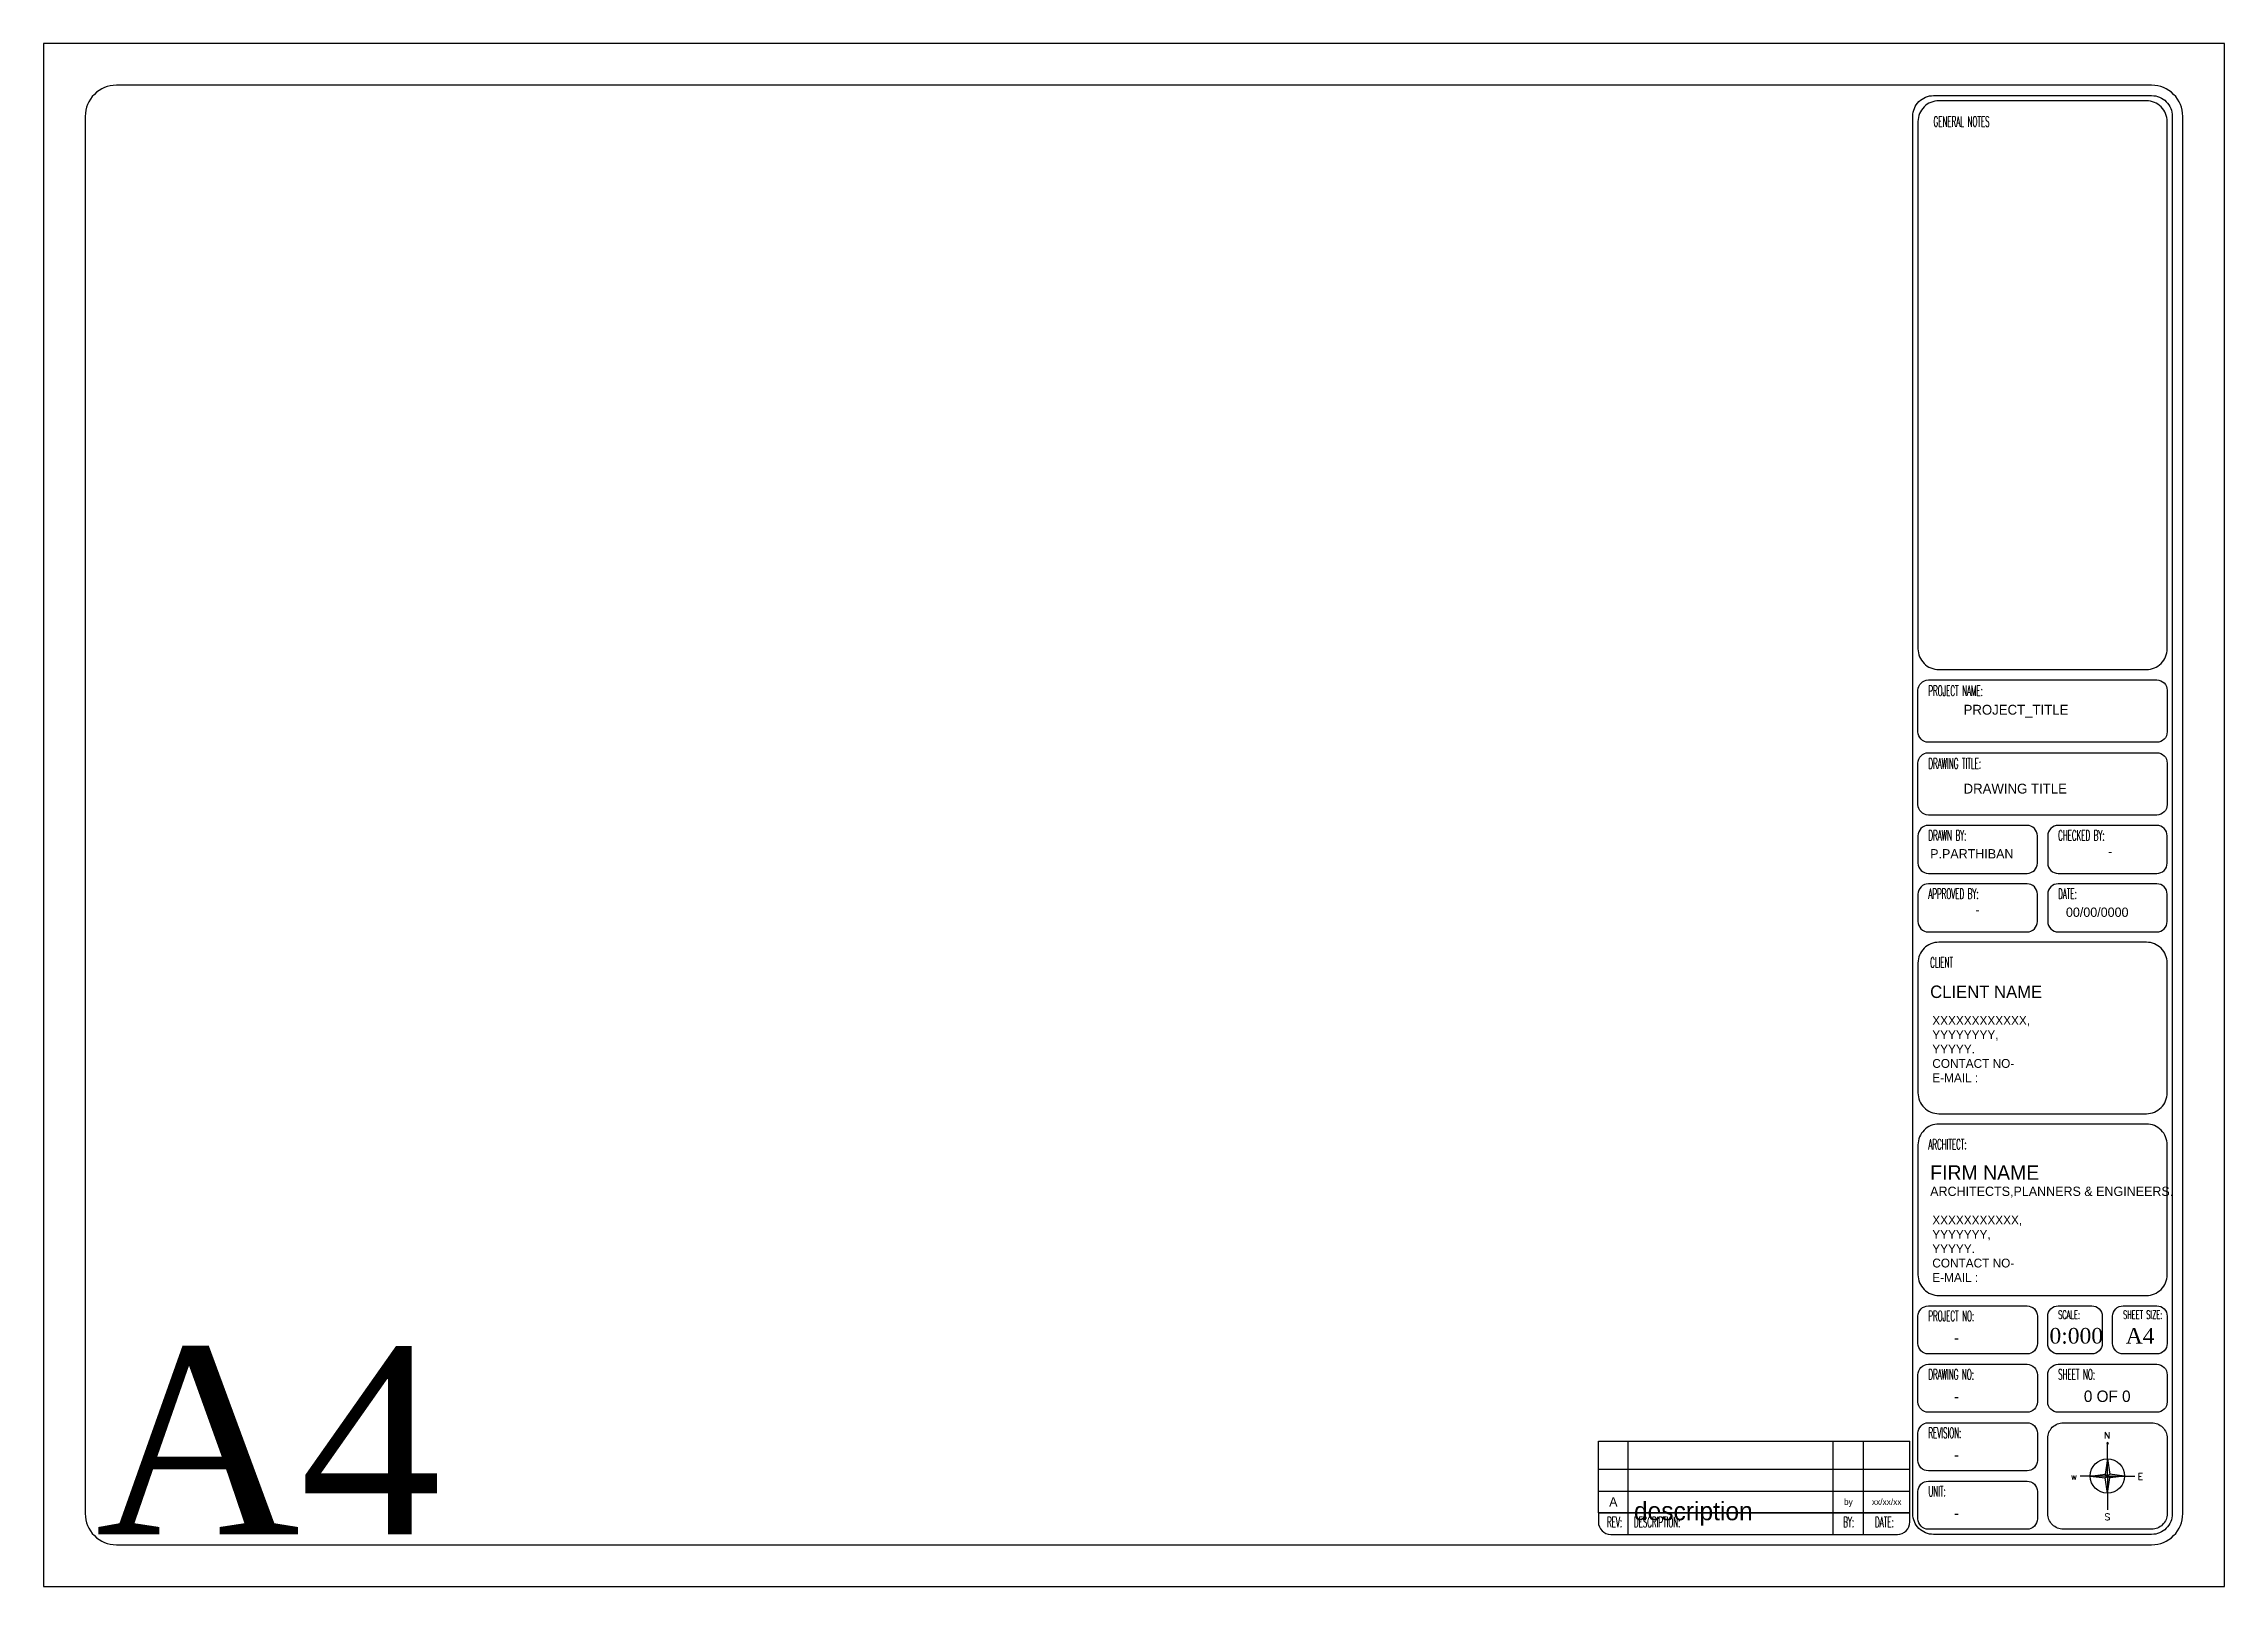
# Paper-space layout 'A4 L2' of a CAD drawing. Header units: millimetres. Extents: x -1 to 296, y -1 to 209.
import ezdxf
from ezdxf.enums import TextEntityAlignment as Align

# ---------------------------------------------------------------- set-up
doc = ezdxf.new("R2018")
doc.units = ezdxf.units.MM
doc.header["$MEASUREMENT"] = 0
for name, color, linetype in [('FENCE', 7, 'Continuous'), ('POWER', 40, 'Continuous'), ('TEXT', 4, 'Continuous')]:
    doc.layers.add(name, color=color, linetype=linetype)
doc.styles.add('romans', font='romans.shx', dxfattribs={"width": 0.5, "height": 8})
doc.styles.add('RT', font='romant.shx')
doc.styles.add('TNR', font='times.ttf')
doc.styles.add('YS TEXT', font='GOTHIC.TTF')

# ---------------------------------------------------------------- blocks, each defined once
blk = doc.blocks.new('A$C6670421E')
at = {"layer": 'FENCE', "linetype": 'Continuous'}
h = blk.add_hatch(color=256, dxfattribs=at)
h.paths.add_polyline_path([(934, 1023), (878, 1068), (878, 652)])
h.paths.add_polyline_path([(1294, 1068), (934, 1114), (878, 1068)])
h.paths.add_polyline_path([(878, 1484), (821, 1114), (878, 1068)])
h.paths.add_polyline_path([(821, 1023), (878, 1068), (462, 1068)])
at = {"layer": 'FENCE'}
for p, q in [((878, 1068), (878, 652)), ((878, 652), (878, 247))]:
    blk.add_line(p, q, dxfattribs=at)
blk.add_circle((878, 1068), 416, dxfattribs=at)
at = {"layer": 'POWER'}
for p, q in [((878, 1890), (860, 1836)), ((878, 1484), (878, 1890)), ((878, 1890), (896, 1836)), ((462, 1068), (215, 1068)), ((462, 1068), (215, 1068)), ((462, 1068), (821, 1114)), ((462, 1068), (821, 1023)), ((878, 1068), (462, 1068)), ((878, 1484), (821, 1114)), ((821, 1114), (878, 1068)), ((821, 1023), (878, 1068)), ((878, 1484), (934, 1114)), ((878, 1068), (878, 1484)), ((934, 1114), (878, 1068)), ((878, 1068), (1294, 1068)), ((934, 1023), (878, 1068)), ((1294, 1068), (934, 1114)), ((1294, 1068), (934, 1023)), ((1294, 1068), (1541, 1068)), ((1294, 1068), (1541, 1068))]:
    blk.add_line(p, q, dxfattribs=at)
at = {"layer": 'TEXT'}
for q in [(821, 1023), (934, 1023)]:
    blk.add_line((878, 652), q, dxfattribs=at)
at = {"layer": 'TEXT', "style": 'RT'}
for s, p in [('N', (797, 1972)), ('w', (-7, 977)), ('E', (1610, 977)), ('S', (809, 0))]:
    blk.add_text(s, height=158, dxfattribs=at).set_placement(p)
blk = doc.blocks.new('A4L2')
for p, q in [((211.74, 19.76), (254.16, 19.76)), ((211.74, 12.98), (211.74, 19.76)), ((211.74, 19.76), (254.16, 19.76)), ((215.81, 12.98), (215.81, 19.76)), ((243.73, 12.98), (243.73, 19.76)), ((247.86, 12.98), (247.86, 19.76)), ((254.16, 12.98), (254.16, 19.76)), ((211.74, 15.95), (254.16, 15.95)), ((211.74, 12.98), (254.16, 12.98)), ((211.74, 10.01), (211.74, 12.98)), ((211.74, 12.98), (254.16, 12.98)), ((215.81, 10.01), (215.81, 12.98)), ((243.73, 10.01), (243.73, 12.98)), ((247.86, 10.01), (247.86, 12.98)), ((254.16, 10.01), (254.16, 12.98)), ((211.74, 10.01), (254.16, 10.01))]:
    blk.add_line(p, q)
at = {"linetype": 'Continuous'}
for p, q in [((254.16, 10.01), (211.74, 10.01)), ((211.74, 10.01), (211.74, 8.77)), ((215.81, 7.07), (215.81, 10.01)), ((243.73, 7.07), (243.73, 10.01)), ((247.86, 7.07), (247.86, 10.01)), ((254.16, 8.77), (254.16, 10.01)), ((213.44, 7.07), (252.47, 7.07))]:
    blk.add_line(p, q, dxfattribs=at)
blk.add_lwpolyline([(0, 0), (297, 0), (297, 210), (0, 210)], close=True)
for points in [[(9.91, 5.66), (287.09, 5.66, 0.414214), (291.33, 9.9), (291.33, 200.1, 0.414214), (287.09, 204.34), (9.91, 204.34, 0.414214), (5.67, 200.1), (5.67, 9.9, 0.414214)], [(257.39, 202.93), (287.09, 202.93, -0.414214), (289.91, 200.1), (289.91, 9.9, -0.414214), (287.09, 7.07), (257.39, 7.07, -0.414214), (254.56, 9.9), (254.56, 200.1, -0.414214)], [(258.1, 124.8), (286.38, 124.8, 0.414214), (289.21, 127.63), (289.21, 199.39, 0.414214), (286.38, 202.22), (258.1, 202.22, 0.414214), (255.27, 199.39), (255.27, 127.63, 0.414214)], [(256.68, 123.38), (287.79, 123.38, -0.414214), (289.21, 121.97), (289.21, 116.31, -0.414214), (287.79, 114.9), (256.68, 114.9, -0.414214), (255.27, 116.31), (255.27, 121.97, -0.414214)], [(256.68, 113.48), (287.79, 113.48, -0.414214), (289.21, 112.07), (289.21, 106.41, -0.414214), (287.79, 105), (256.68, 105, -0.414214), (255.27, 106.41), (255.27, 112.07, -0.414214)], [(256.68, 97.05), (270.12, 97.05, 0.414214), (271.53, 98.46), (271.53, 102.17, 0.414214), (270.12, 103.59), (256.68, 103.59, 0.414214), (255.27, 102.17), (255.27, 98.46, 0.414214)], [(274.36, 97.05), (287.79, 97.05, 0.414214), (289.21, 98.46), (289.21, 102.17, 0.414214), (287.79, 103.59), (274.36, 103.59, 0.414214), (272.94, 102.17), (272.94, 98.46, 0.414214)], [(256.68, 89.09), (270.12, 89.09, 0.414214), (271.53, 90.51), (271.53, 94.22, 0.414214), (270.12, 95.63), (256.68, 95.63, 0.414214), (255.27, 94.22), (255.27, 90.51, 0.414214)], [(274.36, 89.09), (287.79, 89.09, 0.414214), (289.21, 90.51), (289.21, 94.22, 0.414214), (287.79, 95.63), (274.36, 95.63, 0.414214), (272.94, 94.22), (272.94, 90.51, 0.414214)], [(258.1, 64.34), (286.38, 64.34, 0.414214), (289.21, 67.17), (289.21, 84.85, 0.414214), (286.38, 87.68), (258.1, 87.68, 0.414214), (255.27, 84.85), (255.27, 67.17, 0.414214)], [(258.1, 39.6), (286.38, 39.6, 0.414214), (289.21, 42.42), (289.21, 60.1, 0.414214), (286.38, 62.93), (258.1, 62.93, 0.414214), (255.27, 60.1), (255.27, 42.42, 0.414214)], [(256.68, 38.18), (270.12, 38.18, -0.414214), (271.53, 36.77), (271.53, 33.06, -0.414214), (270.12, 31.64), (256.68, 31.64, -0.414214), (255.27, 33.06), (255.27, 36.77, -0.414214)], [(274.36, 38.18), (278.95, 38.18, -0.414214), (280.37, 36.77), (280.37, 33.06, -0.414214), (278.95, 31.64), (274.36, 31.64, -0.414214), (272.94, 33.06), (272.94, 36.77, -0.414214)], [(283.2, 38.18), (287.79, 38.18, -0.414214), (289.21, 36.77), (289.21, 33.06, -0.414214), (287.79, 31.64), (283.2, 31.64, -0.414214), (281.78, 33.06), (281.78, 36.77, -0.414214)], [(256.68, 30.23), (270.12, 30.23, -0.414214), (271.53, 28.81), (271.53, 25.1, -0.414214), (270.12, 23.69), (256.68, 23.69, -0.414214), (255.27, 25.1), (255.27, 28.81, -0.414214)], [(274.36, 30.23), (287.79, 30.23, -0.414214), (289.21, 28.81), (289.21, 25.1, -0.414214), (287.79, 23.69), (274.36, 23.69, -0.414214), (272.94, 25.1), (272.94, 28.81, -0.414214)], [(256.68, 22.27), (270.12, 22.27, -0.414214), (271.53, 20.86), (271.53, 17.15, -0.414214), (270.12, 15.73), (256.68, 15.73, -0.414214), (255.27, 17.15), (255.27, 20.86, -0.414214)], [(275.07, 22.27), (287.09, 22.27, -0.414214), (289.21, 20.15), (289.21, 9.9, -0.414214), (287.09, 7.78), (275.07, 7.78, -0.414214), (272.94, 9.9), (272.94, 20.15, -0.414214)], [(256.68, 14.32), (270.12, 14.32, -0.414214), (271.53, 12.9), (271.53, 9.19, -0.414214), (270.12, 7.78), (256.68, 7.78, -0.414214), (255.27, 9.19), (255.27, 12.9, -0.414214)]]:
    blk.add_lwpolyline(points, format="xyb", close=True)
for centre, start, end in [((213.44, 8.77), 180, 270), ((252.47, 8.77), 270, 0)]:
    blk.add_arc(centre, 1.7, start, end, dxfattribs=at)
at = {"xscale": 0.005629487810933843, "yscale": 0.005629487810933843, "zscale": 0.005629487810933843}
blk.add_blockref('A$C6670421E', (276.13, 9.01), dxfattribs=at)
at = {"style": 'romans', "width": 0.5}
for s, height, p in [('GENERAL NOTES', 1.4141, (257.39, 198.69)), ('PROJECT NAME:', 1.4141, (256.68, 121.2)), ('DRAWING TITLE:', 1.4141, (256.68, 111.3)), ('DRAWN BY:', 1.414, (256.68, 101.52)), ('CHECKED BY:', 1.4141, (274.36, 101.52)), ('APPROVED BY:', 1.4141, (256.68, 93.57)), ('DATE:', 1.414, (274.36, 93.57)), ('CLIENT', 1.414, (256.93, 84.22)), ('ARCHITECT:', 1.414, (256.68, 59.47)), ('PROJECT NO:', 1.4141, (256.68, 36.1)), ('SCALE:', 1.131, (274.36, 36.41)), ('SHEET SIZE:', 1.1313, (283.2, 36.41)), ('DRAWING NO:', 1.4141, (256.68, 28.15)), ('SHEET NO:', 1.414, (274.36, 28.15)), ('REVISION:', 1.414, (256.68, 20.19)), ('UNIT:', 1.414, (256.68, 12.24)), ('REV:', 1.414, (212.93, 8.04)), ('DESCRIPTION:', 1.4141, (216.58, 8.04)), ('BY:', 1.414, (245.1, 8.04)), ('DATE:', 1.414, (249.43, 8.04))]:
    blk.add_text(s, height=height, dxfattribs=at).set_placement(p)
for s, height, style, p in [('P.PARTHIBAN', 1.2727, 'YS TEXT', (256.93, 99.08)), ('-', 1.27, 'YS TEXT', (281.16, 99.41)), ('00/00/0000', 1.273, 'YS TEXT', (275.42, 91.13)), ('-', 1.27, 'YS TEXT', (263.09, 91.46)), ('CLIENT NAME', 1.697, 'YS TEXT', (256.93, 80.09)), ('XXXXXXXXXXXX,', 1.202, 'YS TEXT', (257.22, 76.44)), ('YYYYYYYY,', 1.202, 'YS TEXT', (257.22, 74.49)), ('YYYYY.', 1.202, 'YS TEXT', (257.22, 72.54)), ('CONTACT NO-', 1.202, 'YS TEXT', (257.22, 70.58)), ('E-MAIL : ', 1.202, 'YS TEXT', (257.22, 68.63)), ('FIRM NAME', 1.98, 'YS TEXT', (256.93, 55.34)), ('ARCHITECTS,PLANNERS & ENGINEERS.', 1.2727, 'YS TEXT', (256.93, 53.14)), ('XXXXXXXXXXX,', 1.202, 'YS TEXT', (257.22, 49.27)), ('YYYYYYY,', 1.202, 'YS TEXT', (257.22, 47.31)), ('YYYYY.', 1.202, 'YS TEXT', (257.22, 45.36)), ('CONTACT NO-', 1.202, 'YS TEXT', (257.22, 43.41)), ('E-MAIL : ', 1.202, 'YS TEXT', (257.22, 41.45)), ('A4', 25.5, 'TNR', (7.09, 7.07)), ('-', 1.56, 'YS TEXT', (260.18, 33.05)), ('0:000', 2.121, 'TNR', (273.18, 33.05)), ('A4', 2.121, 'TNR', (283.56, 33.05)), ('-', 1.56, 'YS TEXT', (260.18, 25.1)), ('0 OF 0', 1.556, 'YS TEXT', (277.86, 25.1)), ('-', 1.56, 'YS TEXT', (260.18, 17.14)), ('-', 1.56, 'YS TEXT', (260.18, 9.19))]:
    blk.add_text(s, height=height, dxfattribs=dict(style=style)).set_placement(p)
at = {"char_height": 1.3434, "attachment_point": 1}
for s, insert in [('PROJECT_TITLE', (261.48, 120)), ('DRAWING TITLE', (261.48, 109.26))]:
    blk.add_mtext_dynamic_manual_height_columns(s, width=34.9624, gutter_width=1, heights=[0], dxfattribs=dict(at, insert=insert))
at = {"style": 'YS TEXT'}
for tag, height, p in [('by', 0.848, (245.79, 11.5)), ('date', 0.848, (251.01, 11.5)), ('rev', 1.27, (213.78, 11.5))]:
    blk.add_attdef(tag, text='', height=height, dxfattribs=at).set_placement(p, align=Align.MIDDLE_CENTER)
at = {"lineweight": 30, "flags": 104}
blk.add_attdef('description', text='', height=1.17, dxfattribs=at).set_placement((216.59, 11.5), align=Align.MIDDLE_LEFT)

psp = doc.layouts.new('A4 L2')

# ---------------------------------------------------------------- block references
ref = psp.add_blockref('A4L2', (-0.67, -0.67))
ref.add_attrib('date', 'xx/xx/xx', dxfattribs={"height": 0.848, "style": 'YS TEXT'}).set_placement((250.34, 10.83), align=Align.MIDDLE_CENTER)
ref.add_attrib('by', 'by', dxfattribs={"height": 0.848, "style": 'YS TEXT'}).set_placement((245.12, 10.83), align=Align.MIDDLE_CENTER)
lines = psp.add_mtext('description', dxfattribs={"insert": (215.92, 10.83), "char_height": 2.5, "attachment_point": 1})
ref.add_attrib('description', '', (215.92, 10.83), dxfattribs={"flags": 104}).embed_mtext(lines)
ref.add_attrib('rev', 'A', dxfattribs={"height": 1.27, "style": 'YS TEXT'}).set_placement((213.11, 10.83), align=Align.MIDDLE_CENTER)

doc.saveas('drawing.dxf')
